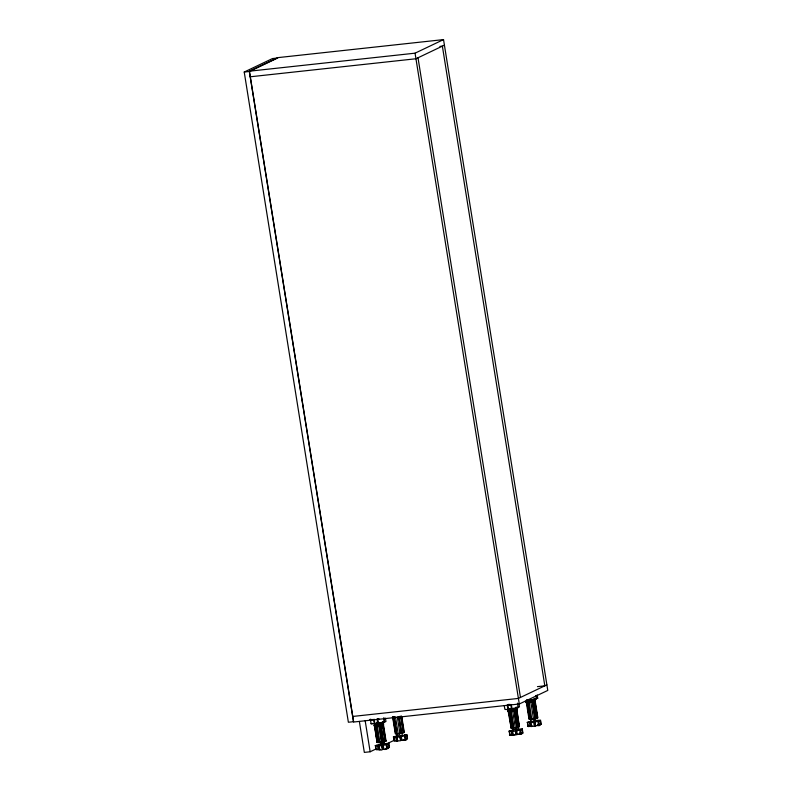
<?xml version="1.0" encoding="UTF-8"?>
<svg xmlns="http://www.w3.org/2000/svg" width="792" height="792" viewBox="0 0 792 792"><rect width="100%" height="100%" fill="white"/><g stroke="black" fill="none" stroke-linecap="round" stroke-linejoin="round"><path stroke-width="1.19" d="M396.832 733.531L397.475 736.283L400.722 736.263L402.138 735.966L402.108 732.412M532.363 718.978L530.521 718.978L531.165 721.73L534.352 721.73L534.61 718.621L536.174 718.166L535.738 717.879L534.036 720.324M508.811 704.86L510.058 704.583L508.375 704.781L508.939 704.236M389.476 747.242C386.674 738.283 392.495 750.727 385.367 748.549L386.823 748.509L386.248 744.945L387.11 744.708L387.684 748.272M383.328 741.124L384.298 741.124L383.259 744.807L379.239 742.292L382.803 741.728M522.71 733.125L520.661 733.422L522.839 732.966C520.651 722.938 525.551 736.877 518.948 734.016L520.374 733.976L519.809 730.412L520.661 730.174L521.225 733.738M522.839 732.966L522.047 732.679M540.926 724.442L538.877 724.739L541.055 724.274C538.877 714.255 543.767 728.185 537.174 725.323L538.6 725.284L538.025 721.73L538.877 721.492L539.451 725.046M376.893 723.334L380.328 722.789L383.387 741.916L381.685 742.233L378.665 723.056L381.685 742.233M374.18 725.71A4.702 0.574 -9.1 0 0 374.141 725.868L375.032 726.017A4.92 0.604 -9.1 0 0 378.15 725.759L381.714 725.096A4.702 0.574 -9.1 0 0 383.665 724.254L382.774 724.106L382.694 721.898L385.753 741.243L383.219 741.916L380.328 722.789M375.418 723.452L378.477 742.579L381.734 742.193M382.982 725.828L385.457 741.282L386.05 740.985L382.991 721.858M396.693 733.897L394.03 717.255L396.693 733.897L398.178 733.778L399.95 733.501L397.287 716.859M401.207 717.146L403.682 732.59L404.267 732.293L401.801 716.849M515.354 727.65L512.157 728.036L509.088 708.909L512.285 708.523L515.305 727.69L516.988 727.383L513.919 708.256M515.958 707.226L516.285 709.513L516.879 709.216L516.265 709.127M533.57 718.958L530.373 719.354L527.304 700.217L530.511 699.831L533.521 719.007L535.204 718.691L532.145 699.564M530.511 699.831L530.858 702.365L534.887 701.385L534.174 698.534M530.858 702.365L526.65 702.276M534.59 701.425L534.818 700.969M531.818 719.235L528.808 700.059M534.788 698.633L537.847 717.76L537.263 718.057L534.422 698.475M384.368 744.064L383.259 744.807L383.12 744.153L384.368 744.064L384.298 741.124M402.138 735.966L402.583 735.382M383.902 744.163L384.486 743.827L383.328 743.965M377.942 719.948L378.477 723.284L371.141 723.878L370.339 719.205M376.982 719.186L379.022 718.889L377.15 719.136L377.863 723.591L378.477 723.284M385.417 718.146L385.952 721.482L382.952 722.324L384.635 722.136L383.922 717.691M510.187 704.425L507.187 704.999L507.9 709.444A7.455 0.911 -9.1 0 1 504.821 709.097L504.286 705.761M507.9 709.444L512.087 708.741L511.731 706.523M526.116 700.762L530.313 700.059L529.699 700.366A7.455 0.911 -9.1 0 0 536.382 698.92L535.847 695.584M510.771 704.603L511.483 709.048L512.087 708.741M276.616 58.519L249.46 71.468L353.608 721.68L348.371 722.245L244.223 72.032L272.468 58.568L277.695 58.004M249.302 71.211L277.764 57.638L443.53 39.6L547.777 690.426L519.304 703.999L353.549 722.037L249.302 71.211L415.058 53.173L443.53 39.6M444.421 45.174L415.958 58.757L250.193 76.794M359.36 721.413L364.33 752.4L370.141 751.766L376.715 748.638M386.565 743.936L394.228 740.282M546.876 684.852L518.413 698.425L352.648 716.463M527.858 722.393L528.383 722.185M509.642 731.085L510.167 730.867M528.432 725.957L527.64 726.284L530.353 726.155L528.343 726.531L527.492 722.868L528.066 726.432M510.216 734.639L509.424 734.966L511.85 734.738M394.634 736.738L394.109 736.956L395.99 736.768M376.418 745.421L375.893 745.638L377.774 745.46M394.683 740.51L393.891 740.837L393.753 737.421L394.614 741.084L396.406 741.134L397.633 740.738L397.069 737.174L395.842 737.58L396.406 741.134M396.564 740.332L397.089 740.114M376.457 749.202L375.675 749.519L375.537 746.113L376.398 749.767L380.497 749.351L379.269 749.757L378.695 746.193L377.616 746.262L378.19 749.826M378.348 749.014L378.863 748.806M399.901 733.55L401.603 733.234L398.772 716.592L401.435 733.224L403.969 732.551L401.306 715.918M516.285 707.355L519.334 726.709L518.404 727.036L515.166 707.899L516.265 707.583M530.244 718.591L529.016 719.176L526.254 701.94L527.66 701.356M531.976 699.564L535.036 718.691L537.55 718.017M530.096 726.591L529.521 723.027L530.739 722.631L531.313 726.195L528.343 726.531M511.87 735.273L511.305 731.719L512.523 731.323L513.097 734.877L510.127 735.214L509.276 731.561L509.85 735.115M529.521 723.027L530.581 722.957L531.145 726.521L532.372 726.115L531.313 726.195M511.305 731.719L512.365 731.65L512.929 735.204L514.157 734.808L513.097 734.877M377.616 746.262L378.853 745.866L379.418 749.42M384.635 722.136L377.863 723.591M517.958 726.858L516.394 727.303L516.137 730.412L518.621 729.699L517.523 726.561M405.9 739.579L405.326 736.025L404.474 736.263L405.039 739.817L403.583 739.857C410.236 742.797 405.336 728.719 407.514 738.807L406.682 738.53M531.165 721.73L533.471 721.136L534.352 721.73M526.561 700.138L529.383 719.324L530.61 719.294L527.551 700.158L526.561 700.138L529.63 719.265M534.481 700.435C535.204 701.276 528.313 702.474 526.254 701.94M508.345 708.83L511.167 728.016L512.394 727.977L509.325 708.85L508.345 708.83L508.741 711.315L516.374 710.107M508.741 711.315L508.434 710.968M513.751 708.246L516.82 727.383L518.235 727.036M374.804 725.927L380.724 725.284L383.001 724.195M394.277 717.196L392.634 717.087L395.307 733.729L396.94 733.837M403.643 732.204L404.267 732.293M374.418 725.779L377.081 742.411L378.725 742.52L375.655 723.393M385.427 740.896L386.05 740.985M403.712 735.372L406.118 734.966L404.385 735.382M398.831 716.661L399.93 716.413M531.293 721.106L527.027 722.423L531.967 722.571L540.114 720.839L540.639 720.166L534.6 720.502M513.662 729.967L512.582 730.204L513.414 730.303M531.145 726.521L534.362 726.135L533.659 722.334L534.828 722.146L535.531 725.937L538.6 725.284M515.434 731.026L516.75 731.066L515.434 731.026L516.008 734.58L520.374 733.976M397.574 735.649L393.268 736.976L398.327 737.114L406.583 735.372L407.078 734.699L404.385 734.629M398.168 735.837L397.069 736.065L397.921 736.164M395.842 737.58L396.911 737.51L397.485 741.064L400.752 740.668L400.029 736.877L400.603 740.431L405.039 739.817M383.724 749.163C382.902 739.075 381.467 753.232 386.823 748.509M401.039 733.075L398.713 733.521L400.722 736.263M400.178 737.114L401.376 736.916L401.94 740.471M379.269 749.757C386.05 751.618 379.13 745.034 383.15 745.599M535.531 725.937L534.966 722.373L533.659 722.334M382.387 749.123L383.575 748.925M535.402 725.7L534.362 726.135M511.167 728.016L508.038 710.632L509.434 710.048M516.285 709.513L514.058 710.147A4.772 0.584 -9.1 0 1 508.622 710.869A4.772 0.584 -9.1 0 1 508.811 710.127M511.097 727.601L510.8 727.858M516.572 707.315L519.334 726.709M382.397 722.156L381.754 722.443L384.823 741.569M374.626 724.918L373.517 719.542L371.022 719.572M377.081 742.411L374.715 725.739M515.572 731.264L516.137 734.818L512.929 735.204M536.045 698.455L537.709 698.267L537.174 694.931M534.729 699.108L536.382 698.92M517.829 707.137L519.483 706.949L518.948 703.613M371.052 723.65L372.745 723.462M516.513 707.791L518.166 707.612L517.453 703.157M439.916 46.421L442.372 46.154L544.827 685.832L537.461 686.634M244.223 72.032L249.46 71.468M394.03 717.255L395.515 717.136L398.178 733.778M514.137 727.67L512.305 727.67M537.451 721.532L538.877 721.492M519.235 730.214L520.661 730.174M373.131 719.641L369.963 719.492M537.897 724.393L538.55 724.403M519.681 733.075L520.334 733.095M392.367 717.176L393.248 717.324A4.92 0.604 -9.1 0 0 395.168 717.215M382.685 723.512L383.566 723.66A4.693 0.574 -9.1 0 1 381.605 724.512L379.309 724.977A4.93 0.604 -9.1 0 1 374.933 725.423L374.052 725.274A4.702 0.574 -9.1 0 1 375.091 724.68M540.263 723.997L541.055 724.274M382.912 723.601L378.923 725.007L374.329 725.185M508.038 710.632L516.097 709.721A4.772 0.584 -9.1 0 0 516.285 708.979M537.055 697.901L537.709 698.267M515.245 729.828L516.137 730.412L515.087 728.709M516.869 709.018L517.245 709.721M534.501 698.673L534.897 701.158M535.085 702.346L537.56 717.799M534.956 703.405L535.333 705.781M535.719 708.157L536.095 710.533M534.976 703.801L537.065 716.869M536.62 718.344L533.382 699.217L536.451 718.344M418.008 57.776L520.463 697.445M415.058 53.173L519.304 703.999M516.74 712.097L518.849 725.561M515.335 707.909L518.404 727.036M516.612 730.828L517.315 734.62M510.592 708.751L513.652 727.878M510.543 708.791L513.602 727.927M507.801 704.692L508.513 709.147M400.376 716.245L403.039 732.887M392.931 717.047L395.683 733.877M383.734 718.334L384.268 721.67M381.586 722.443L381.982 724.928M381.962 745.797L382.526 749.361M376.725 722.274L379.962 742.47M374.121 719.245L374.834 723.69M374.646 723.373L375.052 725.868M374.408 723.433L377.467 742.559M365.181 720.779L370.141 751.766M518.166 707.612A7.455 0.911 -9.1 0 1 511.483 709.048M516.384 709.573A4.772 0.584 -9.1 0 1 515.622 710.483A4.772 0.584 -9.1 0 1 509.256 711.454A4.772 0.584 -9.1 0 1 508.909 710.721M511.612 704.524A7.91 0.96 -9.1 0 1 508.593 704.939M534.501 700.286A4.772 0.584 -9.1 0 1 534.313 701.039L532.333 701.524A4.772 0.584 -9.1 0 1 526.838 702.187A4.772 0.584 -9.1 0 1 527.027 701.435M534.6 700.88A4.772 0.584 -9.1 0 1 533.838 701.791A4.772 0.584 -9.1 0 1 527.472 702.771A4.772 0.584 -9.1 0 1 527.125 702.029M388.862 743.391L384.902 745.005L380.111 745.797L375.052 745.668L381.546 743.876L388.862 743.391M522.413 728.858L521.898 729.521L513.751 731.254L508.811 731.115L515.245 729.333L522.413 728.858M535.214 720.73L534.64 721.067L536.342 720.591L535.214 720.73M387.229 743.639L385.496 744.054L387.902 743.658L387.229 743.639M379.952 744.52L378.853 744.747L380.803 744.628L379.952 744.52"/></g></svg>
